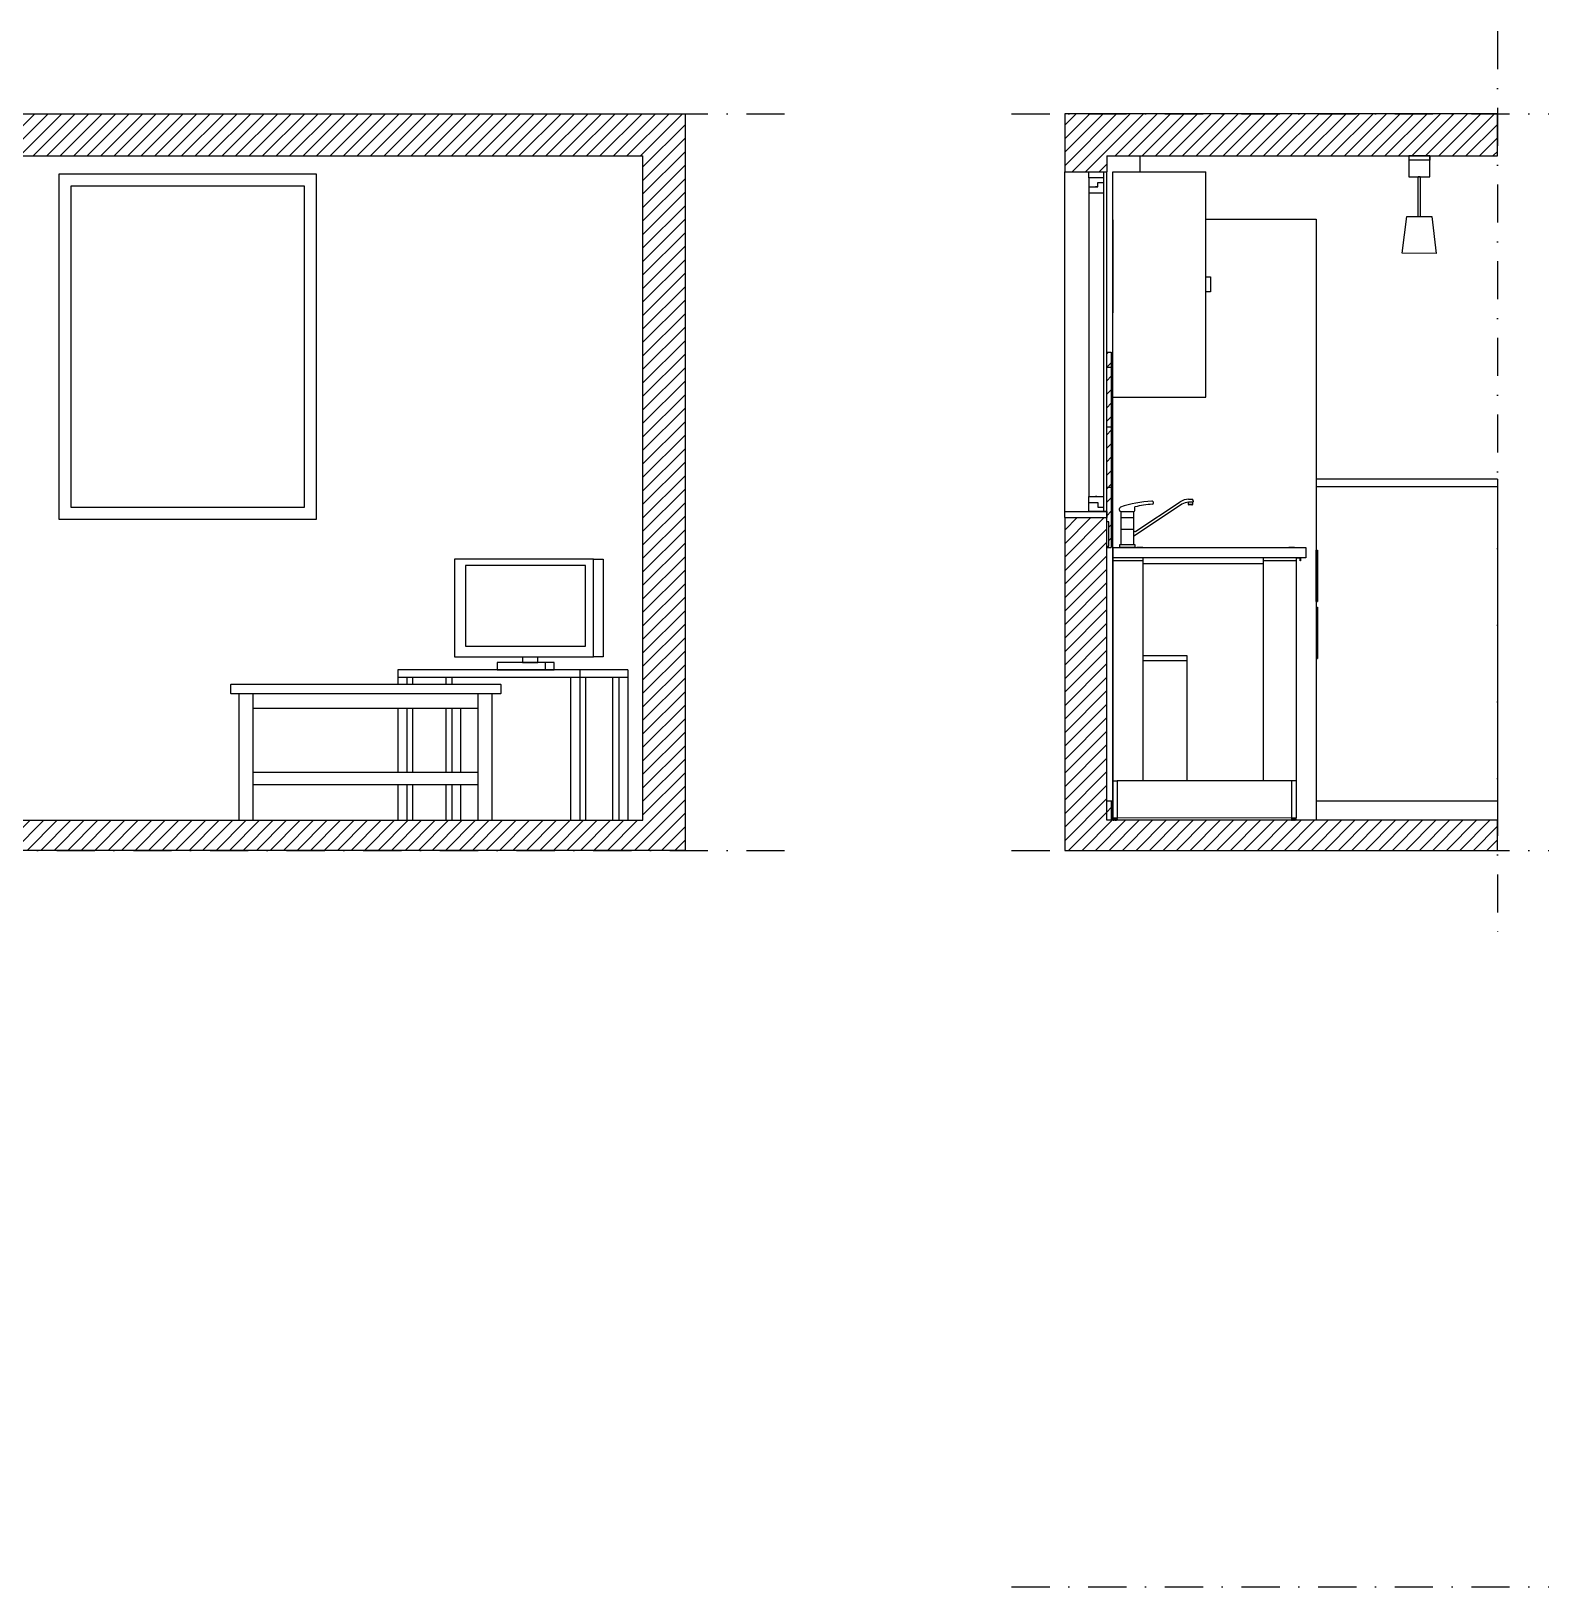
# Model space of a CAD drawing. Header units: millimetres. Extents: x 15064 to 17168, y 16262 to 17454.
# Drawn here: x 16663 to 17168, y 16936 to 17454 of the extents above; entities that cross this region are included whole.
import ezdxf

# ---------------------------------------------------------------- set-up
doc = ezdxf.new("R2010")
doc.units = ezdxf.units.MM
doc.linetypes.add('TRATTOPUNTO', pattern=[25.4, 12.7, -6.35, 0, -6.35])
for name, color, linetype in [('ACCESSORI - furniture', 81, 'Continuous'), ('finestre', 14, 'Continuous'), ('muri', 30, 'Continuous'), ('muri non sezionati', 31, 'Continuous'), ('piastrelle', 11, 'Continuous'), ('Prese', 4, 'Continuous'), ('sezioni', 235, 'Continuous')]:
    doc.layers.add(name, color=color, linetype=linetype)
pattern_1 = [(45, (1071.875, 719.804), (-2.24506403, 2.24506403), [])]

msp = doc.modelspace()

# ---------------------------------------------------------------- hatches: boundary and pattern name
at = {"layer": 'muri'}
h = msp.add_hatch(dxfattribs=at)
h.set_pattern_fill('ANSI31', color=256)
h.set_pattern_definition([(45, (0, 533.2703), (-2.24506403, 2.24506403), [])])
h.paths.add_polyline_path([(16880.36, 17426.26), (16596.12, 17426.26), (16596.12, 17412.26), (16866.36, 17412.26), (16866.36, 17191.26), (16596.12, 17191.26), (16596.12, 17181.26), (16880.36, 17181.26)])
h = msp.add_hatch(dxfattribs=at)
h.set_pattern_fill('ANSI31', color=256)
h.set_pattern_definition(pattern_1)
h.paths.add_polyline_path([(17150.69, 17412.26), (17150.69, 17426.26), (17006.69, 17426.26), (17006.69, 17406.92), (17020.69, 17406.92), (17020.69, 17412.26)])
h.paths.add_polyline_path([(17150.69, 17181.26), (17150.69, 17191.26), (17020.69, 17191.26), (17020.69, 17291.92), (17006.69, 17291.92), (17006.69, 17181.26)])
at = {"layer": 'piastrelle'}
h = msp.add_hatch(dxfattribs=at)
h.set_pattern_fill('ANSI31', color=256)
h.set_pattern_definition([(45, (271.456, 1e-11), (-2.24506403, 2.24506403), [])])
h.paths.add_polyline_path([(17022.19, 17347.02), (17020.69, 17347.02), (17020.69, 17342.02), (17022.19, 17342.02)])
h.paths.add_polyline_path([(17022.19, 17342.02), (17020.69, 17342.02), (17020.69, 17322.02), (17022.19, 17322.02)])
h.paths.add_polyline_path([(17022.19, 17322.02), (17020.69, 17322.02), (17020.69, 17302.02), (17022.19, 17302.02)])
h.paths.add_polyline_path([(17022.19, 17302.02), (17020.69, 17302.02), (17020.69, 17293.92), (17020.69, 17291.92), (17020.69, 17290.49), (17021.43, 17290.49), (17021.39, 17282.49), (17020.69, 17282.49), (17020.69, 17282.02), (17022.19, 17282.02)])
h = msp.add_hatch(dxfattribs=at)
h.set_pattern_fill('ANSI31', color=256)
h.set_pattern_definition(pattern_1)
h.paths.add_polyline_path([(17022.19, 17197.76), (17020.69, 17197.76), (17020.69, 17191.26), (17022.19, 17191.26)])

# ---------------------------------------------------------------- linework, layer by layer
for p, q in [((17022.69, 17406.99), (17053.69, 17406.99)), ((17022.69, 17191.26), (17022.69, 17406.99)), ((17053.69, 17331.99), (17053.69, 17406.99)), ((17022.69, 17391.02), (17022.69, 17360.02)), ((17053.69, 17391.26), (17090.39, 17391.26)), ((17090.39, 17391.26), (17090.39, 17191.26)), ((17053.69, 17371.99), (17055.19, 17371.99)), ((17055.19, 17371.99), (17055.19, 17366.99)), ((17055.19, 17366.99), (17053.69, 17366.99)), ((17022.69, 17347.02), (17022.69, 17360.02)), ((17022.69, 17331.99), (17053.69, 17331.99)), ((17150.69, 17304.76), (17090.39, 17304.76)), ((17150.69, 17304.76), (17150.69, 17302.26)), ((17024.94, 17294.43), (17024.94, 17294.96)), ((17045.71, 17296.36), (17029.59, 17285.68)), ((17030.07, 17294.33), (17030.07, 17295.53)), ((17030.4, 17287.42), (17045.16, 17297.19)), ((17035.89, 17296.37), (17035.89, 17296.37)), ((17036.24, 17296.9), (17036.24, 17296.8)), ((17047.84, 17296.33), (17047.84, 17297.02)), ((17047.84, 17296.39), (17049.25, 17296.39)), ((17047.92, 17298.02), (17048.95, 17298.02)), ((17049.25, 17297.02), (17047.92, 17297.02)), ((17049.05, 17296.13), (17048.04, 17296.13)), ((17049.25, 17297.02), (17049.25, 17296.33)), ((17049.45, 17297.52), (17049.45, 17297.22)), ((17025.44, 17293.93), (17029.59, 17293.93)), ((17025.44, 17293.93), (17025.51, 17293.93)), ((17025.51, 17283.01), (17025.51, 17293.93)), ((17025.51, 17291.93), (17029.59, 17291.93)), ((17029.59, 17293.93), (17029.59, 17283.01)), ((17029.59, 17293.93), (17029.67, 17293.93)), ((17025.51, 17288.12), (17029.59, 17288.12)), ((17029.59, 17287.83), (17029.59, 17287.83)), ((17030.09, 17287.33), (17030.11, 17287.33)), ((17022.69, 17282.02), (17086.99, 17282.02)), ((17022.69, 17282.02), (17022.69, 17191.92)), ((17022.69, 17282.02), (17030.69, 17282.02)), ((17025.07, 17282.02), (17025.07, 17283.01)), ((17025.07, 17283.01), (17030.07, 17283.01)), ((17030.07, 17282.02), (17025.07, 17282.02)), ((17030.07, 17282.02), (17025.07, 17282.02)), ((17030.07, 17283.01), (17030.07, 17282.02)), ((17032.68, 17282.02), (17030.69, 17282.02)), ((17083.22, 17282.02), (17081.23, 17282.02)), ((17086.99, 17282.02), (17086.99, 17278.52)), ((17090.39, 17264.07), (17090.39, 17281.15)), ((17090.39, 17281.15), (17090.78, 17281.15)), ((17090.78, 17281.15), (17090.78, 17264.07)), ((16807.33, 17276.01), (16807.33, 17249.17)), ((16847.24, 17276.01), (16807.33, 17276.01)), ((16847.24, 17249.17), (16847.24, 17276.01)), ((16849.89, 17278.09), (16853.09, 17278.09)), ((16853.09, 17278.09), (16853.09, 17245.61)), ((17086.99, 17278.52), (17022.69, 17278.52)), ((17083.69, 17278.52), (17022.69, 17278.52)), ((17032.69, 17277.52), (17022.69, 17277.52)), ((17032.69, 17278.52), (17032.69, 17204.42)), ((17072.69, 17276.52), (17032.69, 17276.52)), ((17072.69, 17278.52), (17072.69, 17204.42)), ((17083.69, 17277.52), (17072.69, 17277.52)), ((17083.69, 17278.52), (17083.69, 17204.42)), ((17083.69, 17278.52), (17085.19, 17278.52)), ((17085.09, 17278.42), (17083.69, 17278.42)), ((17085.09, 17277.52), (17085.09, 17278.42)), ((17085.19, 17277.52), (17085.09, 17277.52)), ((17085.19, 17278.52), (17085.19, 17277.52)), ((17083.69, 17264.08), (17083.69, 17262.01)), ((17090.39, 17264.07), (17090.78, 17264.07)), ((17083.69, 17261.92), (17083.69, 17261.82)), ((17090.39, 17262.18), (17090.78, 17262.18)), ((17090.78, 17262.18), (17090.78, 17245.09)), ((16807.33, 17249.17), (16847.24, 17249.17)), ((16826.3, 17245.61), (16826.3, 17243.79)), ((16826.3, 17243.79), (16831.39, 17243.79)), ((16831.39, 17243.79), (16831.39, 17245.61)), ((16833.82, 17243.79), (16833.82, 17241.32)), ((16853.09, 17245.61), (16849.89, 17245.61)), ((17090.39, 17245.09), (17090.78, 17245.09)), ((16861.35, 17241.32), (16784.75, 17241.32)), ((16784.75, 17241.32), (16784.75, 17238.82)), ((16784.75, 17238.82), (16861.36, 17238.82)), ((16784.75, 17238.82), (16784.75, 17236.39)), ((16787.75, 17238.82), (16787.75, 17236.39)), ((16789.76, 17236.39), (16789.76, 17238.82)), ((16800.75, 17238.82), (16800.75, 17236.39)), ((16800.75, 17238.82), (16803.25, 17238.82)), ((16802.76, 17238.82), (16802.76, 17236.39)), ((16842.36, 17191.32), (16842.36, 17238.82)), ((16845.35, 17241.32), (16845.35, 17238.82)), ((16845.35, 17238.82), (16845.36, 17191.32)), ((16847.36, 17191.32), (16847.36, 17238.82)), ((16856.36, 17191.32), (16856.36, 17238.82)), ((16858.36, 17238.82), (16858.37, 17191.32)), ((16861.35, 17241.32), (16861.35, 17238.82)), ((16861.35, 17238.82), (16861.36, 17191.32)), ((16729.21, 17236.39), (16729.13, 17236.29)), ((16729.13, 17236.29), (16729.13, 17233.49)), ((16729.13, 17233.49), (16729.21, 17233.39)), ((16729.23, 17236.39), (16729.21, 17236.39)), ((16729.21, 17233.39), (16819.06, 17233.39)), ((16819.06, 17236.39), (16729.23, 17236.39)), ((16732.03, 17191.29), (16732.03, 17233.39)), ((16736.53, 17233.39), (16736.53, 17191.29)), ((16811.53, 17191.29), (16811.53, 17233.39)), ((16816.03, 17233.39), (16816.03, 17191.29)), ((16819.13, 17236.29), (16819.06, 17236.39)), ((16819.06, 17233.39), (16819.13, 17233.49)), ((16819.13, 17233.49), (16819.13, 17236.29)), ((16811.53, 17228.39), (16736.53, 17228.39)), ((16784.75, 17228.39), (16784.76, 17207.1)), ((16787.75, 17228.39), (16787.75, 17207.1)), ((16789.76, 17207.1), (16789.76, 17228.39)), ((16800.75, 17228.39), (16800.76, 17207.1)), ((16802.76, 17228.39), (16802.76, 17207.1)), ((16805.76, 17207.1), (16805.76, 17228.39)), ((16811.53, 17207.1), (16736.53, 17207.1)), ((16736.53, 17203.15), (16811.53, 17203.15)), ((16784.76, 17203.15), (16784.76, 17191.3)), ((16787.75, 17203.15), (16787.75, 17191.3)), ((16789.76, 17191.3), (16789.76, 17203.15)), ((16800.76, 17203.15), (16800.76, 17191.31)), ((16802.76, 17203.15), (16802.76, 17191.31)), ((16805.76, 17191.31), (16805.76, 17203.15)), ((17022.69, 17204.42), (17024.19, 17204.42)), ((17022.69, 17191.92), (17022.69, 17204.42)), ((17024.19, 17204.42), (17024.19, 17191.92)), ((17082.19, 17204.42), (17024.19, 17204.42)), ((17083.69, 17204.42), (17082.19, 17204.42)), ((17082.19, 17204.42), (17082.19, 17191.92)), ((17083.69, 17204.42), (17083.69, 17191.92)), ((17024.19, 17191.92), (17022.69, 17191.92)), ((17024.13, 17191.92), (17022.75, 17191.92)), ((17082.19, 17191.96), (17024.19, 17192.02)), ((17083.69, 17191.92), (17082.19, 17191.92)), ((17083.63, 17191.92), (17082.25, 17191.92)), ((17090.39, 17191.26), (17022.69, 17191.26))]:
    msp.add_line(p, q)
for points in [[(16803.69, 17278.09), (16803.69, 17245.61), (16849.89, 17245.61), (16849.89, 17278.09), (16803.69, 17278.09)], [(16817.86, 17243.79), (16817.86, 17241.32), (16836.82, 17241.32), (16836.82, 17243.79), (16817.86, 17243.79)]]:
    msp.add_lwpolyline(points)
at = {"lineweight": 25}
for points in [[(17022.71, 17191.78), (17022.71, 17191.29), (17022.71, 17191.29), (17022.72, 17191.29)], [(17022.71, 17191.78), (17022.71, 17191.78), (17022.72, 17191.78)], [(17022.72, 17191.78), (17022.72, 17191.29), (17022.73, 17191.29), (17022.73, 17191.29), (17022.74, 17191.29)], [(17022.72, 17191.78), (17022.73, 17191.78), (17022.73, 17191.78), (17022.74, 17191.78)], [(17022.73, 17191.28), (17022.73, 17191.28), (17022.73, 17191.29), (17022.73, 17191.29), (17022.73, 17191.29), (17022.73, 17191.78)], [(17022.76, 17191.78), (17022.75, 17191.78), (17022.75, 17191.78), (17022.74, 17191.78), (17022.74, 17191.78), (17022.73, 17191.78)], [(17022.74, 17191.78), (17022.74, 17191.29), (17022.75, 17191.29), (17022.75, 17191.29), (17022.76, 17191.29)], [(17022.75, 17191.78), (17022.75, 17191.92)], [(17022.75, 17191.28), (17022.76, 17191.28), (17022.76, 17191.29), (17022.76, 17191.29), (17022.76, 17191.29), (17022.76, 17191.78)], [(17022.8, 17191.78), (17022.78, 17191.78), (17022.78, 17191.78), (17022.78, 17191.78), (17022.77, 17191.78), (17022.76, 17191.78)], [(17022.78, 17191.28), (17022.79, 17191.28), (17022.79, 17191.28), (17022.79, 17191.28), (17022.8, 17191.29), (17022.8, 17191.29), (17022.8, 17191.78)], [(17022.78, 17191.78), (17022.78, 17191.29), (17022.78, 17191.29), (17022.78, 17191.29), (17022.8, 17191.29)], [(17022.84, 17191.78), (17022.83, 17191.78), (17022.82, 17191.78), (17022.82, 17191.78), (17022.81, 17191.78), (17022.8, 17191.78)], [(17022.82, 17191.78), (17022.82, 17191.29), (17022.82, 17191.29), (17022.83, 17191.29), (17022.84, 17191.29)], [(17022.83, 17191.28), (17022.83, 17191.28), (17022.83, 17191.28), (17022.84, 17191.28), (17022.84, 17191.28), (17022.84, 17191.29), (17022.84, 17191.29), (17022.84, 17191.78)], [(17022.9, 17191.78), (17022.89, 17191.78), (17022.88, 17191.78), (17022.87, 17191.78), (17022.87, 17191.78), (17022.86, 17191.78), (17022.84, 17191.78)], [(17022.87, 17191.78), (17022.87, 17191.29), (17022.87, 17191.29), (17022.88, 17191.29), (17022.89, 17191.29), (17022.9, 17191.29)], [(17022.88, 17191.28), (17022.88, 17191.28), (17022.89, 17191.28), (17022.89, 17191.28), (17022.89, 17191.28), (17022.9, 17191.29), (17022.9, 17191.29), (17022.9, 17191.78)], [(17022.97, 17191.78), (17022.96, 17191.78), (17022.94, 17191.78), (17022.94, 17191.78), (17022.94, 17191.78), (17022.92, 17191.78), (17022.9, 17191.78)], [(17022.94, 17191.78), (17022.94, 17191.29), (17022.94, 17191.29), (17022.94, 17191.29), (17022.96, 17191.29), (17022.97, 17191.29)], [(17022.94, 17191.29), (17022.94, 17191.28), (17022.95, 17191.28), (17022.95, 17191.28), (17022.96, 17191.28), (17022.96, 17191.29), (17022.97, 17191.29), (17022.97, 17191.78)], [(17023.04, 17191.78), (17023.03, 17191.78), (17023.02, 17191.78), (17023.01, 17191.78), (17023.01, 17191.78), (17022.99, 17191.78), (17022.97, 17191.78)], [(17023.01, 17191.78), (17023.01, 17191.29), (17023.01, 17191.29), (17023.02, 17191.28), (17023.02, 17191.28), (17023.03, 17191.28), (17023.04, 17191.29), (17023.04, 17191.29), (17023.04, 17191.29), (17023.04, 17191.78)], [(17023.12, 17191.78), (17023.11, 17191.78), (17023.1, 17191.78), (17023.09, 17191.78), (17023.09, 17191.78), (17023.06, 17191.78), (17023.04, 17191.78)], [(17023.09, 17191.78), (17023.09, 17191.29), (17023.09, 17191.29), (17023.1, 17191.28), (17023.1, 17191.28), (17023.11, 17191.28), (17023.12, 17191.29), (17023.12, 17191.29), (17023.12, 17191.29), (17023.12, 17191.78)], [(17023.2, 17191.78), (17023.19, 17191.78), (17023.18, 17191.78), (17023.17, 17191.78), (17023.17, 17191.78), (17023.15, 17191.78), (17023.12, 17191.78)], [(17023.17, 17191.78), (17023.17, 17191.29), (17023.17, 17191.29), (17023.18, 17191.28), (17023.19, 17191.28), (17023.2, 17191.28), (17023.2, 17191.29), (17023.21, 17191.29), (17023.21, 17191.29), (17023.21, 17191.78)], [(17023.2, 17191.78), (17023.21, 17191.78), (17023.21, 17191.78)], [(17023.3, 17191.78), (17023.29, 17191.78), (17023.28, 17191.78), (17023.27, 17191.78), (17023.26, 17191.78), (17023.23, 17191.78), (17023.21, 17191.78)], [(17023.26, 17191.78), (17023.26, 17191.29), (17023.26, 17191.29), (17023.27, 17191.28), (17023.28, 17191.28), (17023.28, 17191.28), (17023.29, 17191.29), (17023.3, 17191.29), (17023.3, 17191.29), (17023.3, 17191.78)], [(17023.39, 17191.78), (17023.38, 17191.78), (17023.37, 17191.78), (17023.36, 17191.78), (17023.35, 17191.78), (17023.33, 17191.78), (17023.3, 17191.78)], [(17023.35, 17191.78), (17023.35, 17191.29), (17023.35, 17191.29), (17023.36, 17191.28), (17023.37, 17191.28), (17023.38, 17191.28), (17023.39, 17191.29), (17023.39, 17191.29), (17023.39, 17191.29), (17023.39, 17191.78)], [(17023.49, 17191.78), (17023.48, 17191.78), (17023.47, 17191.78), (17023.45, 17191.78), (17023.45, 17191.78), (17023.42, 17191.78), (17023.39, 17191.78)], [(17023.45, 17191.78), (17023.45, 17191.29), (17023.45, 17191.29), (17023.45, 17191.29), (17023.46, 17191.28), (17023.47, 17191.28), (17023.47, 17191.28), (17023.48, 17191.29), (17023.49, 17191.29), (17023.49, 17191.78)], [(17023.58, 17191.78), (17023.57, 17191.78), (17023.56, 17191.78), (17023.55, 17191.78), (17023.54, 17191.78), (17023.51, 17191.78), (17023.48, 17191.78)], [(17023.54, 17191.78), (17023.54, 17191.29), (17023.54, 17191.29), (17023.54, 17191.29), (17023.55, 17191.28), (17023.56, 17191.28), (17023.56, 17191.28), (17023.57, 17191.29), (17023.58, 17191.29), (17023.58, 17191.78)], [(17023.67, 17191.78), (17023.66, 17191.78), (17023.65, 17191.78), (17023.64, 17191.78), (17023.63, 17191.78), (17023.61, 17191.78), (17023.58, 17191.78)], [(17023.63, 17191.78), (17023.63, 17191.29), (17023.63, 17191.29), (17023.64, 17191.29), (17023.65, 17191.28), (17023.65, 17191.28), (17023.66, 17191.28), (17023.66, 17191.29), (17023.67, 17191.29), (17023.67, 17191.78)], [(17023.76, 17191.78), (17023.75, 17191.78), (17023.74, 17191.78), (17023.73, 17191.78), (17023.72, 17191.78), (17023.69, 17191.78), (17023.67, 17191.78)], [(17023.72, 17191.78), (17023.72, 17191.29), (17023.72, 17191.29), (17023.73, 17191.29), (17023.73, 17191.28), (17023.74, 17191.28), (17023.75, 17191.28), (17023.75, 17191.29), (17023.76, 17191.29), (17023.76, 17191.78)], [(17023.84, 17191.78), (17023.83, 17191.78), (17023.83, 17191.78), (17023.81, 17191.78), (17023.8, 17191.78), (17023.78, 17191.78), (17023.76, 17191.78)], [(17023.8, 17191.78), (17023.8, 17191.29), (17023.81, 17191.29), (17023.81, 17191.29), (17023.81, 17191.28), (17023.82, 17191.28), (17023.83, 17191.28), (17023.83, 17191.29), (17023.84, 17191.29), (17023.84, 17191.78)], [(17023.91, 17191.78), (17023.91, 17191.78), (17023.9, 17191.78), (17023.89, 17191.78), (17023.88, 17191.78), (17023.86, 17191.78), (17023.84, 17191.78)], [(17023.91, 17191.29), (17023.91, 17191.28), (17023.9, 17191.28), (17023.9, 17191.28), (17023.89, 17191.28), (17023.88, 17191.29), (17023.88, 17191.29), (17023.88, 17191.78)], [(17023.91, 17191.29), (17023.91, 17191.29), (17023.91, 17191.29), (17023.91, 17191.29), (17023.91, 17191.78)], [(17023.98, 17191.78), (17023.98, 17191.78), (17023.97, 17191.78), (17023.96, 17191.78), (17023.95, 17191.78), (17023.93, 17191.78), (17023.91, 17191.78)], [(17023.97, 17191.28), (17023.97, 17191.28), (17023.96, 17191.28), (17023.96, 17191.28), (17023.96, 17191.28), (17023.95, 17191.29), (17023.95, 17191.29), (17023.95, 17191.78)], [(17023.97, 17191.28), (17023.97, 17191.29), (17023.98, 17191.29), (17023.98, 17191.29), (17023.98, 17191.29), (17023.98, 17191.29), (17023.98, 17191.29), (17023.98, 17191.78)], [(17024.03, 17191.78), (17024.03, 17191.78), (17024.02, 17191.78), (17024.01, 17191.78), (17023.99, 17191.78), (17023.98, 17191.78)], [(17024.03, 17191.28), (17024.03, 17191.28), (17024.02, 17191.28), (17024.02, 17191.28), (17024.02, 17191.28), (17024.01, 17191.29), (17024.01, 17191.29), (17024.01, 17191.78)], [(17024.03, 17191.28), (17024.03, 17191.28), (17024.03, 17191.29), (17024.04, 17191.29), (17024.04, 17191.29), (17024.04, 17191.29), (17024.04, 17191.29), (17024.04, 17191.78)], [(17024.08, 17191.78), (17024.08, 17191.78), (17024.07, 17191.78), (17024.06, 17191.78), (17024.05, 17191.78), (17024.04, 17191.78)], [(17024.08, 17191.28), (17024.07, 17191.28), (17024.07, 17191.28), (17024.07, 17191.28), (17024.07, 17191.28), (17024.06, 17191.29), (17024.06, 17191.29), (17024.06, 17191.78)], [(17024.08, 17191.28), (17024.08, 17191.28), (17024.08, 17191.29), (17024.08, 17191.29), (17024.08, 17191.29), (17024.08, 17191.29), (17024.08, 17191.29), (17024.08, 17191.78)], [(17024.13, 17191.78), (17024.12, 17191.78), (17024.11, 17191.78), (17024.11, 17191.78), (17024.09, 17191.78), (17024.09, 17191.78)], [(17024.11, 17191.28), (17024.11, 17191.28), (17024.11, 17191.28), (17024.11, 17191.28), (17024.11, 17191.29), (17024.11, 17191.29), (17024.11, 17191.78)], [(17024.11, 17191.28), (17024.12, 17191.28), (17024.12, 17191.28), (17024.12, 17191.29), (17024.12, 17191.29), (17024.12, 17191.29), (17024.12, 17191.29), (17024.12, 17191.29), (17024.12, 17191.29), (17024.12, 17191.78)], [(17024.15, 17191.78), (17024.15, 17191.78), (17024.14, 17191.78), (17024.13, 17191.78), (17024.13, 17191.78), (17024.12, 17191.78)], [(17024.13, 17191.78), (17024.13, 17191.92)], [(17024.14, 17191.28), (17024.14, 17191.28), (17024.13, 17191.29), (17024.13, 17191.29), (17024.13, 17191.29), (17024.13, 17191.78)], [(17024.14, 17191.28), (17024.14, 17191.28), (17024.14, 17191.28), (17024.14, 17191.29), (17024.15, 17191.29), (17024.15, 17191.29), (17024.15, 17191.29), (17024.15, 17191.29), (17024.15, 17191.29), (17024.15, 17191.78)], [(17024.16, 17191.28), (17024.15, 17191.28), (17024.15, 17191.29), (17024.15, 17191.29), (17024.15, 17191.29), (17024.15, 17191.78)], [(17024.16, 17191.78), (17024.16, 17191.78), (17024.15, 17191.78), (17024.15, 17191.78)], [(17024.16, 17191.78), (17024.16, 17191.29), (17024.16, 17191.29)], [(17024.16, 17191.78), (17024.16, 17191.78)], [(17024.16, 17191.28), (17024.16, 17191.28), (17024.16, 17191.28), (17024.16, 17191.29), (17024.16, 17191.29), (17024.16, 17191.29), (17024.16, 17191.29), (17024.16, 17191.29), (17024.16, 17191.78)], [(17082.21, 17191.78), (17082.21, 17191.29), (17082.21, 17191.29), (17082.22, 17191.29)], [(17082.21, 17191.78), (17082.21, 17191.78), (17082.22, 17191.78)], [(17082.22, 17191.78), (17082.22, 17191.29), (17082.23, 17191.29), (17082.23, 17191.29), (17082.24, 17191.29)], [(17082.22, 17191.78), (17082.23, 17191.78), (17082.23, 17191.78), (17082.24, 17191.78)], [(17082.23, 17191.28), (17082.23, 17191.28), (17082.23, 17191.29), (17082.23, 17191.29), (17082.23, 17191.29), (17082.23, 17191.78)], [(17082.26, 17191.78), (17082.25, 17191.78), (17082.25, 17191.78), (17082.24, 17191.78), (17082.24, 17191.78), (17082.23, 17191.78)], [(17082.24, 17191.78), (17082.24, 17191.29), (17082.25, 17191.29), (17082.25, 17191.29), (17082.26, 17191.29)], [(17082.25, 17191.78), (17082.25, 17191.92)], [(17082.25, 17191.28), (17082.26, 17191.28), (17082.26, 17191.29), (17082.26, 17191.29), (17082.26, 17191.29), (17082.26, 17191.78)], [(17082.3, 17191.78), (17082.28, 17191.78), (17082.28, 17191.78), (17082.28, 17191.78), (17082.27, 17191.78), (17082.26, 17191.78)], [(17082.28, 17191.28), (17082.29, 17191.28), (17082.29, 17191.28), (17082.29, 17191.28), (17082.3, 17191.29), (17082.3, 17191.29), (17082.3, 17191.78)], [(17082.28, 17191.78), (17082.28, 17191.29), (17082.28, 17191.29), (17082.28, 17191.29), (17082.3, 17191.29)], [(17082.34, 17191.78), (17082.33, 17191.78), (17082.32, 17191.78), (17082.32, 17191.78), (17082.31, 17191.78), (17082.3, 17191.78)], [(17082.32, 17191.78), (17082.32, 17191.29), (17082.32, 17191.29), (17082.33, 17191.29), (17082.34, 17191.29)], [(17082.33, 17191.28), (17082.33, 17191.28), (17082.33, 17191.28), (17082.34, 17191.28), (17082.34, 17191.28), (17082.34, 17191.29), (17082.34, 17191.29), (17082.34, 17191.78)], [(17082.4, 17191.78), (17082.39, 17191.78), (17082.38, 17191.78), (17082.37, 17191.78), (17082.37, 17191.78), (17082.36, 17191.78), (17082.34, 17191.78)], [(17082.37, 17191.78), (17082.37, 17191.29), (17082.37, 17191.29), (17082.38, 17191.29), (17082.39, 17191.29), (17082.4, 17191.29)], [(17082.38, 17191.28), (17082.38, 17191.28), (17082.39, 17191.28), (17082.39, 17191.28), (17082.39, 17191.28), (17082.4, 17191.29), (17082.4, 17191.29), (17082.4, 17191.78)], [(17082.47, 17191.78), (17082.46, 17191.78), (17082.44, 17191.78), (17082.44, 17191.78), (17082.44, 17191.78), (17082.42, 17191.78), (17082.4, 17191.78)], [(17082.44, 17191.29), (17082.44, 17191.28), (17082.45, 17191.28), (17082.45, 17191.28), (17082.46, 17191.28), (17082.46, 17191.29), (17082.47, 17191.29), (17082.47, 17191.78)], [(17082.44, 17191.78), (17082.44, 17191.29), (17082.44, 17191.29), (17082.44, 17191.29), (17082.46, 17191.29), (17082.47, 17191.29)], [(17082.54, 17191.78), (17082.53, 17191.78), (17082.52, 17191.78), (17082.51, 17191.78), (17082.51, 17191.78), (17082.49, 17191.78), (17082.47, 17191.78)], [(17082.51, 17191.78), (17082.51, 17191.29), (17082.51, 17191.29), (17082.52, 17191.28), (17082.52, 17191.28), (17082.53, 17191.28), (17082.54, 17191.29), (17082.54, 17191.29), (17082.54, 17191.29), (17082.54, 17191.78)], [(17082.62, 17191.78), (17082.61, 17191.78), (17082.6, 17191.78), (17082.59, 17191.78), (17082.59, 17191.78), (17082.56, 17191.78), (17082.54, 17191.78)], [(17082.59, 17191.78), (17082.59, 17191.29), (17082.59, 17191.29), (17082.6, 17191.28), (17082.6, 17191.28), (17082.61, 17191.28), (17082.62, 17191.29), (17082.62, 17191.29), (17082.62, 17191.29), (17082.62, 17191.78)], [(17082.7, 17191.78), (17082.69, 17191.78), (17082.68, 17191.78), (17082.67, 17191.78), (17082.67, 17191.78), (17082.65, 17191.78), (17082.62, 17191.78)], [(17082.67, 17191.78), (17082.67, 17191.29), (17082.67, 17191.29), (17082.68, 17191.28), (17082.69, 17191.28), (17082.7, 17191.28), (17082.7, 17191.29), (17082.71, 17191.29), (17082.71, 17191.29), (17082.71, 17191.78)], [(17082.7, 17191.78), (17082.71, 17191.78), (17082.71, 17191.78)], [(17082.8, 17191.78), (17082.79, 17191.78), (17082.78, 17191.78), (17082.77, 17191.78), (17082.76, 17191.78), (17082.73, 17191.78), (17082.71, 17191.78)], [(17082.76, 17191.78), (17082.76, 17191.29), (17082.76, 17191.29), (17082.77, 17191.28), (17082.78, 17191.28), (17082.78, 17191.28), (17082.79, 17191.29), (17082.8, 17191.29), (17082.8, 17191.29), (17082.8, 17191.78)], [(17082.89, 17191.78), (17082.88, 17191.78), (17082.87, 17191.78), (17082.86, 17191.78), (17082.85, 17191.78), (17082.83, 17191.78), (17082.8, 17191.78)], [(17082.85, 17191.78), (17082.85, 17191.29), (17082.85, 17191.29), (17082.86, 17191.28), (17082.87, 17191.28), (17082.88, 17191.28), (17082.89, 17191.29), (17082.89, 17191.29), (17082.89, 17191.29), (17082.89, 17191.78)], [(17082.99, 17191.78), (17082.98, 17191.78), (17082.97, 17191.78), (17082.95, 17191.78), (17082.95, 17191.78), (17082.92, 17191.78), (17082.89, 17191.78)], [(17082.95, 17191.78), (17082.95, 17191.29), (17082.95, 17191.29), (17082.95, 17191.29), (17082.96, 17191.28), (17082.97, 17191.28), (17082.97, 17191.28), (17082.98, 17191.29), (17082.99, 17191.29), (17082.99, 17191.78)], [(17083.08, 17191.78), (17083.07, 17191.78), (17083.06, 17191.78), (17083.05, 17191.78), (17083.04, 17191.78), (17083.01, 17191.78), (17082.98, 17191.78)], [(17083.04, 17191.78), (17083.04, 17191.29), (17083.04, 17191.29), (17083.04, 17191.29), (17083.05, 17191.28), (17083.06, 17191.28), (17083.06, 17191.28), (17083.07, 17191.29), (17083.08, 17191.29), (17083.08, 17191.78)], [(17083.17, 17191.78), (17083.16, 17191.78), (17083.15, 17191.78), (17083.14, 17191.78), (17083.13, 17191.78), (17083.11, 17191.78), (17083.08, 17191.78)], [(17083.13, 17191.78), (17083.13, 17191.29), (17083.13, 17191.29), (17083.14, 17191.29), (17083.15, 17191.28), (17083.15, 17191.28), (17083.16, 17191.28), (17083.16, 17191.29), (17083.17, 17191.29), (17083.17, 17191.78)], [(17083.26, 17191.78), (17083.25, 17191.78), (17083.24, 17191.78), (17083.23, 17191.78), (17083.22, 17191.78), (17083.19, 17191.78), (17083.17, 17191.78)], [(17083.22, 17191.78), (17083.22, 17191.29), (17083.22, 17191.29), (17083.23, 17191.29), (17083.23, 17191.28), (17083.24, 17191.28), (17083.25, 17191.28), (17083.25, 17191.29), (17083.26, 17191.29), (17083.26, 17191.78)], [(17083.34, 17191.78), (17083.33, 17191.78), (17083.33, 17191.78), (17083.31, 17191.78), (17083.3, 17191.78), (17083.28, 17191.78), (17083.26, 17191.78)], [(17083.3, 17191.78), (17083.3, 17191.29), (17083.31, 17191.29), (17083.31, 17191.29), (17083.31, 17191.28), (17083.32, 17191.28), (17083.33, 17191.28), (17083.33, 17191.29), (17083.34, 17191.29), (17083.34, 17191.78)], [(17083.41, 17191.78), (17083.41, 17191.78), (17083.4, 17191.78), (17083.39, 17191.78), (17083.38, 17191.78), (17083.36, 17191.78), (17083.34, 17191.78)], [(17083.41, 17191.29), (17083.41, 17191.28), (17083.4, 17191.28), (17083.4, 17191.28), (17083.39, 17191.28), (17083.38, 17191.29), (17083.38, 17191.29), (17083.38, 17191.78)], [(17083.41, 17191.29), (17083.41, 17191.29), (17083.41, 17191.29), (17083.41, 17191.29), (17083.41, 17191.78)], [(17083.48, 17191.78), (17083.48, 17191.78), (17083.47, 17191.78), (17083.46, 17191.78), (17083.45, 17191.78), (17083.43, 17191.78), (17083.41, 17191.78)], [(17083.47, 17191.28), (17083.47, 17191.28), (17083.46, 17191.28), (17083.46, 17191.28), (17083.46, 17191.28), (17083.45, 17191.29), (17083.45, 17191.29), (17083.45, 17191.78)], [(17083.47, 17191.28), (17083.47, 17191.29), (17083.48, 17191.29), (17083.48, 17191.29), (17083.48, 17191.29), (17083.48, 17191.29), (17083.48, 17191.29), (17083.48, 17191.78)], [(17083.53, 17191.78), (17083.53, 17191.78), (17083.52, 17191.78), (17083.51, 17191.78), (17083.49, 17191.78), (17083.48, 17191.78)], [(17083.53, 17191.28), (17083.53, 17191.28), (17083.52, 17191.28), (17083.52, 17191.28), (17083.52, 17191.28), (17083.51, 17191.29), (17083.51, 17191.29), (17083.51, 17191.78)], [(17083.53, 17191.28), (17083.53, 17191.28), (17083.53, 17191.29), (17083.54, 17191.29), (17083.54, 17191.29), (17083.54, 17191.29), (17083.54, 17191.29), (17083.54, 17191.78)], [(17083.58, 17191.78), (17083.58, 17191.78), (17083.57, 17191.78), (17083.56, 17191.78), (17083.55, 17191.78), (17083.54, 17191.78)], [(17083.58, 17191.28), (17083.57, 17191.28), (17083.57, 17191.28), (17083.57, 17191.28), (17083.57, 17191.28), (17083.56, 17191.29), (17083.56, 17191.29), (17083.56, 17191.78)], [(17083.58, 17191.28), (17083.58, 17191.28), (17083.58, 17191.29), (17083.58, 17191.29), (17083.58, 17191.29), (17083.58, 17191.29), (17083.58, 17191.29), (17083.58, 17191.78)], [(17083.63, 17191.78), (17083.62, 17191.78), (17083.61, 17191.78), (17083.61, 17191.78), (17083.59, 17191.78), (17083.59, 17191.78)], [(17083.61, 17191.28), (17083.61, 17191.28), (17083.61, 17191.28), (17083.61, 17191.28), (17083.61, 17191.29), (17083.61, 17191.29), (17083.61, 17191.78)], [(17083.61, 17191.28), (17083.62, 17191.28), (17083.62, 17191.28), (17083.62, 17191.29), (17083.62, 17191.29), (17083.62, 17191.29), (17083.62, 17191.29), (17083.62, 17191.29), (17083.62, 17191.29), (17083.62, 17191.78)], [(17083.65, 17191.78), (17083.65, 17191.78), (17083.64, 17191.78), (17083.63, 17191.78), (17083.63, 17191.78), (17083.62, 17191.78)], [(17083.63, 17191.78), (17083.63, 17191.92)], [(17083.64, 17191.28), (17083.64, 17191.28), (17083.63, 17191.29), (17083.63, 17191.29), (17083.63, 17191.29), (17083.63, 17191.78)], [(17083.64, 17191.28), (17083.64, 17191.28), (17083.64, 17191.28), (17083.64, 17191.29), (17083.65, 17191.29), (17083.65, 17191.29), (17083.65, 17191.29), (17083.65, 17191.29), (17083.65, 17191.29), (17083.65, 17191.78)], [(17083.66, 17191.28), (17083.65, 17191.28), (17083.65, 17191.29), (17083.65, 17191.29), (17083.65, 17191.29), (17083.65, 17191.78)], [(17083.66, 17191.78), (17083.66, 17191.78), (17083.65, 17191.78), (17083.65, 17191.78)], [(17083.66, 17191.78), (17083.66, 17191.29), (17083.66, 17191.29)], [(17083.66, 17191.78), (17083.66, 17191.78)], [(17083.66, 17191.28), (17083.66, 17191.28), (17083.66, 17191.28), (17083.66, 17191.29), (17083.66, 17191.29), (17083.66, 17191.29), (17083.66, 17191.29), (17083.66, 17191.29), (17083.66, 17191.78)], [(17022.72, 17191.28), (17022.72, 17191.28), (17022.72, 17191.28), (17022.72, 17191.29), (17022.71, 17191.29), (17022.71, 17191.29), (17022.71, 17191.29), (17022.71, 17191.29), (17022.71, 17191.29)], [(17022.72, 17191.29), (17022.72, 17191.29), (17022.72, 17191.28)], [(17022.73, 17191.28), (17022.73, 17191.28), (17022.73, 17191.28), (17022.73, 17191.28), (17022.73, 17191.29), (17022.73, 17191.29), (17022.72, 17191.29), (17022.72, 17191.29), (17022.72, 17191.29)], [(17024.02, 17191.27), (17023.98, 17191.27), (17023.93, 17191.27), (17023.87, 17191.27), (17023.81, 17191.27), (17023.75, 17191.27), (17023.68, 17191.27), (17023.61, 17191.27), (17023.54, 17191.27), (17023.47, 17191.27), (17023.4, 17191.27), (17023.32, 17191.27), (17023.25, 17191.27), (17023.19, 17191.27), (17023.12, 17191.27), (17023.06, 17191.27), (17023, 17191.27), (17022.94, 17191.27), (17022.89, 17191.27), (17022.85, 17191.27), (17022.81, 17191.27), (17022.78, 17191.27), (17022.76, 17191.27), (17022.74, 17191.27), (17022.73, 17191.27), (17022.72, 17191.27), (17022.72, 17191.28)], [(17022.72, 17191.28), (17022.72, 17191.28)], [(17022.73, 17191.26), (17022.73, 17191.26), (17022.73, 17191.26), (17022.73, 17191.26), (17022.73, 17191.26), (17022.73, 17191.27), (17022.72, 17191.27), (17022.72, 17191.27), (17022.72, 17191.27)], [(17024.01, 17191.26), (17023.97, 17191.26), (17023.92, 17191.26), (17023.86, 17191.26), (17023.8, 17191.26), (17023.73, 17191.26), (17023.66, 17191.26), (17023.59, 17191.26), (17023.52, 17191.26), (17023.45, 17191.26), (17023.37, 17191.26), (17023.3, 17191.26), (17023.22, 17191.26), (17023.15, 17191.26), (17023.09, 17191.26), (17023.03, 17191.26), (17022.97, 17191.26), (17022.91, 17191.26), (17022.87, 17191.26), (17022.83, 17191.26), (17022.8, 17191.26), (17022.77, 17191.26), (17022.75, 17191.26), (17022.74, 17191.26), (17022.73, 17191.26)], [(17022.75, 17191.28), (17022.75, 17191.28), (17022.75, 17191.28), (17022.75, 17191.29), (17022.75, 17191.29), (17022.75, 17191.29), (17022.74, 17191.29), (17022.74, 17191.29), (17022.74, 17191.29)], [(17022.78, 17191.28), (17022.78, 17191.28), (17022.78, 17191.28), (17022.78, 17191.29), (17022.78, 17191.29), (17022.78, 17191.29), (17022.78, 17191.29), (17022.78, 17191.29)], [(17022.83, 17191.28), (17022.82, 17191.28), (17022.82, 17191.29), (17022.82, 17191.29), (17022.82, 17191.29), (17022.82, 17191.29), (17022.82, 17191.29)], [(17022.88, 17191.28), (17022.88, 17191.29), (17022.87, 17191.29), (17022.87, 17191.29), (17022.87, 17191.29), (17022.87, 17191.29), (17022.87, 17191.29)], [(17022.94, 17191.29), (17022.94, 17191.29), (17022.94, 17191.29), (17022.94, 17191.29), (17022.94, 17191.29)], [(17023.01, 17191.29), (17023.01, 17191.29), (17023.02, 17191.29), (17023.03, 17191.29), (17023.04, 17191.29)], [(17023.09, 17191.29), (17023.09, 17191.29), (17023.1, 17191.29), (17023.11, 17191.29), (17023.12, 17191.29)], [(17023.17, 17191.29), (17023.17, 17191.29), (17023.19, 17191.29), (17023.2, 17191.29), (17023.21, 17191.29)], [(17023.26, 17191.29), (17023.27, 17191.29), (17023.28, 17191.29), (17023.29, 17191.29), (17023.3, 17191.29)], [(17023.35, 17191.29), (17023.36, 17191.29), (17023.37, 17191.29), (17023.38, 17191.29), (17023.39, 17191.29)], [(17023.45, 17191.29), (17023.45, 17191.29), (17023.47, 17191.29), (17023.48, 17191.29), (17023.49, 17191.29)], [(17023.54, 17191.29), (17023.55, 17191.29), (17023.56, 17191.29), (17023.57, 17191.29), (17023.58, 17191.29)], [(17023.63, 17191.29), (17023.64, 17191.29), (17023.65, 17191.29), (17023.66, 17191.29), (17023.67, 17191.29)], [(17023.72, 17191.29), (17023.73, 17191.29), (17023.74, 17191.29), (17023.75, 17191.29), (17023.76, 17191.29)], [(17023.8, 17191.29), (17023.81, 17191.29), (17023.83, 17191.29), (17023.83, 17191.29), (17023.84, 17191.29)], [(17023.88, 17191.29), (17023.89, 17191.29), (17023.9, 17191.29), (17023.91, 17191.29), (17023.91, 17191.29)], [(17023.95, 17191.29), (17023.96, 17191.29), (17023.97, 17191.29), (17023.98, 17191.29), (17023.98, 17191.29)], [(17024.01, 17191.29), (17024.02, 17191.29), (17024.03, 17191.29), (17024.03, 17191.29)], [(17024.15, 17191.26), (17024.14, 17191.26), (17024.13, 17191.26), (17024.11, 17191.26), (17024.09, 17191.26), (17024.06, 17191.26), (17024.01, 17191.26)], [(17024.16, 17191.28), (17024.16, 17191.27), (17024.15, 17191.27), (17024.14, 17191.27), (17024.12, 17191.27), (17024.1, 17191.27), (17024.06, 17191.27), (17024.02, 17191.27)], [(17024.06, 17191.29), (17024.07, 17191.29), (17024.08, 17191.29), (17024.08, 17191.29)], [(17024.11, 17191.29), (17024.11, 17191.29), (17024.12, 17191.29), (17024.13, 17191.29)], [(17024.13, 17191.29), (17024.14, 17191.29), (17024.15, 17191.29), (17024.15, 17191.29)], [(17024.15, 17191.29), (17024.16, 17191.29), (17024.16, 17191.29)], [(17024.16, 17191.27), (17024.16, 17191.27), (17024.16, 17191.27), (17024.16, 17191.27), (17024.16, 17191.26), (17024.15, 17191.26), (17024.15, 17191.26), (17024.15, 17191.26), (17024.15, 17191.26)], [(17024.16, 17191.29), (17024.16, 17191.29), (17024.16, 17191.29), (17024.16, 17191.29), (17024.16, 17191.29), (17024.16, 17191.28), (17024.16, 17191.28), (17024.16, 17191.28)], [(17024.16, 17191.28), (17024.16, 17191.28)], [(17082.22, 17191.28), (17082.22, 17191.28), (17082.22, 17191.28), (17082.22, 17191.29), (17082.21, 17191.29), (17082.21, 17191.29), (17082.21, 17191.29), (17082.21, 17191.29), (17082.21, 17191.29)], [(17082.22, 17191.29), (17082.22, 17191.29), (17082.22, 17191.28)], [(17082.23, 17191.28), (17082.23, 17191.28), (17082.23, 17191.28), (17082.23, 17191.28), (17082.23, 17191.29), (17082.23, 17191.29), (17082.22, 17191.29), (17082.22, 17191.29), (17082.22, 17191.29)], [(17083.52, 17191.27), (17083.48, 17191.27), (17083.43, 17191.27), (17083.37, 17191.27), (17083.31, 17191.27), (17083.25, 17191.27), (17083.18, 17191.27), (17083.11, 17191.27), (17083.04, 17191.27), (17082.97, 17191.27), (17082.9, 17191.27), (17082.82, 17191.27), (17082.75, 17191.27), (17082.69, 17191.27), (17082.62, 17191.27), (17082.56, 17191.27), (17082.5, 17191.27), (17082.44, 17191.27), (17082.39, 17191.27), (17082.35, 17191.27), (17082.31, 17191.27), (17082.28, 17191.27), (17082.26, 17191.27), (17082.24, 17191.27), (17082.23, 17191.27), (17082.22, 17191.27), (17082.22, 17191.28)], [(17082.22, 17191.28), (17082.22, 17191.28)], [(17082.23, 17191.26), (17082.23, 17191.26), (17082.23, 17191.26), (17082.23, 17191.26), (17082.23, 17191.26), (17082.23, 17191.27), (17082.22, 17191.27), (17082.22, 17191.27), (17082.22, 17191.27)], [(17083.51, 17191.26), (17083.47, 17191.26), (17083.42, 17191.26), (17083.36, 17191.26), (17083.3, 17191.26), (17083.23, 17191.26), (17083.16, 17191.26), (17083.09, 17191.26), (17083.02, 17191.26), (17082.95, 17191.26), (17082.87, 17191.26), (17082.8, 17191.26), (17082.72, 17191.26), (17082.65, 17191.26), (17082.59, 17191.26), (17082.53, 17191.26), (17082.47, 17191.26), (17082.41, 17191.26), (17082.37, 17191.26), (17082.33, 17191.26), (17082.3, 17191.26), (17082.27, 17191.26), (17082.25, 17191.26), (17082.24, 17191.26), (17082.23, 17191.26)], [(17082.25, 17191.28), (17082.25, 17191.28), (17082.25, 17191.28), (17082.25, 17191.29), (17082.25, 17191.29), (17082.25, 17191.29), (17082.24, 17191.29), (17082.24, 17191.29), (17082.24, 17191.29)], [(17082.28, 17191.28), (17082.28, 17191.28), (17082.28, 17191.28), (17082.28, 17191.29), (17082.28, 17191.29), (17082.28, 17191.29), (17082.28, 17191.29), (17082.28, 17191.29)], [(17082.33, 17191.28), (17082.32, 17191.28), (17082.32, 17191.29), (17082.32, 17191.29), (17082.32, 17191.29), (17082.32, 17191.29), (17082.32, 17191.29)], [(17082.38, 17191.28), (17082.38, 17191.29), (17082.37, 17191.29), (17082.37, 17191.29), (17082.37, 17191.29), (17082.37, 17191.29), (17082.37, 17191.29)], [(17082.44, 17191.29), (17082.44, 17191.29), (17082.44, 17191.29), (17082.44, 17191.29), (17082.44, 17191.29)], [(17082.51, 17191.29), (17082.51, 17191.29), (17082.52, 17191.29), (17082.53, 17191.29), (17082.54, 17191.29)], [(17082.59, 17191.29), (17082.59, 17191.29), (17082.6, 17191.29), (17082.61, 17191.29), (17082.62, 17191.29)], [(17082.67, 17191.29), (17082.67, 17191.29), (17082.69, 17191.29), (17082.7, 17191.29), (17082.71, 17191.29)], [(17082.76, 17191.29), (17082.77, 17191.29), (17082.78, 17191.29), (17082.79, 17191.29), (17082.8, 17191.29)], [(17082.85, 17191.29), (17082.86, 17191.29), (17082.87, 17191.29), (17082.88, 17191.29), (17082.89, 17191.29)], [(17082.95, 17191.29), (17082.95, 17191.29), (17082.97, 17191.29), (17082.98, 17191.29), (17082.99, 17191.29)], [(17083.04, 17191.29), (17083.05, 17191.29), (17083.06, 17191.29), (17083.07, 17191.29), (17083.08, 17191.29)], [(17083.13, 17191.29), (17083.14, 17191.29), (17083.15, 17191.29), (17083.16, 17191.29), (17083.17, 17191.29)], [(17083.22, 17191.29), (17083.23, 17191.29), (17083.24, 17191.29), (17083.25, 17191.29), (17083.26, 17191.29)], [(17083.3, 17191.29), (17083.31, 17191.29), (17083.33, 17191.29), (17083.33, 17191.29), (17083.34, 17191.29)], [(17083.38, 17191.29), (17083.39, 17191.29), (17083.4, 17191.29), (17083.41, 17191.29), (17083.41, 17191.29)], [(17083.45, 17191.29), (17083.46, 17191.29), (17083.47, 17191.29), (17083.48, 17191.29), (17083.48, 17191.29)], [(17083.51, 17191.29), (17083.52, 17191.29), (17083.53, 17191.29), (17083.53, 17191.29)], [(17083.65, 17191.26), (17083.64, 17191.26), (17083.63, 17191.26), (17083.61, 17191.26), (17083.59, 17191.26), (17083.56, 17191.26), (17083.51, 17191.26)], [(17083.66, 17191.28), (17083.66, 17191.27), (17083.65, 17191.27), (17083.64, 17191.27), (17083.62, 17191.27), (17083.6, 17191.27), (17083.56, 17191.27), (17083.52, 17191.27)], [(17083.56, 17191.29), (17083.57, 17191.29), (17083.58, 17191.29), (17083.58, 17191.29)], [(17083.61, 17191.29), (17083.61, 17191.29), (17083.62, 17191.29), (17083.63, 17191.29)], [(17083.63, 17191.29), (17083.64, 17191.29), (17083.65, 17191.29), (17083.65, 17191.29)], [(17083.65, 17191.29), (17083.66, 17191.29), (17083.66, 17191.29)], [(17083.66, 17191.27), (17083.66, 17191.27), (17083.66, 17191.27), (17083.66, 17191.27), (17083.66, 17191.26), (17083.65, 17191.26), (17083.65, 17191.26), (17083.65, 17191.26), (17083.65, 17191.26)], [(17083.66, 17191.29), (17083.66, 17191.29), (17083.66, 17191.29), (17083.66, 17191.29), (17083.66, 17191.29), (17083.66, 17191.28), (17083.66, 17191.28), (17083.66, 17191.28)], [(17083.66, 17191.28), (17083.66, 17191.28)]]:
    msp.add_lwpolyline(points, dxfattribs=at)
for centre, radius, start, end in [((17025.44, 17294.96), 0.5, 111.3799, 180), ((17037.91, 17257.03), 40.43, 93.1156, 108.2394), ((17037.81, 17262.59), 33.83, 93.2443, 103.2214), ((17035.74, 17296.9), 0.5, 0, 93.9569), ((17035.84, 17296.77), 0.403, 277.0345, 4.5772), ((17047.92, 17293.02), 5, 90, 123.5201), ((17047.92, 17293.02), 4, 90, 123.5201), ((17048.04, 17296.33), 0.2, 180, 270), ((17048.95, 17297.52), 0.5, 0, 90), ((17049.05, 17296.33), 0.2, 270, 0), ((17049.25, 17297.22), 0.2, 270, 0), ((17025.44, 17294.43), 0.5, 180, 270), ((17029.67, 17294.33), 0.4, 270, 0), ((17030.09, 17287.83), 0.5, 180, 270), ((17030.11, 17287.83), 0.5, 270, 304.88)]:
    msp.add_arc(centre, radius, start, end)
at = {"layer": 'ACCESSORI - furniture'}
for p, q in [((17121.19, 17412.26), (17121.19, 17405.26)), ((17128.19, 17412.26), (17121.19, 17412.26)), ((17128.19, 17410.88), (17121.19, 17410.88)), ((17128.19, 17405.26), (17128.19, 17412.26)), ((17128.19, 17412.26), (17128.19, 17410.88)), ((17121.19, 17405.26), (17128.19, 17405.26)), ((17124.34, 17392.04), (17124.34, 17405.26)), ((17125.04, 17405.26), (17124.34, 17405.26)), ((17125.04, 17405.26), (17125.04, 17392.04)), ((17119.05, 17379.85), (17120.54, 17392.04)), ((17120.54, 17392.04), (17124.34, 17392.04)), ((17124.34, 17392.04), (17125.04, 17392.04)), ((17125.04, 17392.04), (17128.84, 17392.04)), ((17128.84, 17392.04), (17130.26, 17379.79)), ((17130.26, 17379.79), (17119.05, 17379.85)), ((17022.69, 17328.93), (17022.69, 17330.27)), ((17022.69, 17282.02), (17025.47, 17282.02)), ((17047.49, 17245.92), (17032.69, 17245.92)), ((17032.69, 17244.42), (17047.49, 17244.42)), ((17047.49, 17204.42), (17047.49, 17245.92))]:
    msp.add_line(p, q, dxfattribs=at)
at = {"layer": 'finestre'}
for p, q in [((16672.06, 17291.26), (16672.06, 17406.26)), ((16672.06, 17406.26), (16757.66, 17406.26)), ((16757.66, 17406.26), (16757.66, 17291.26)), ((17014.69, 17404.92), (17014.69, 17406.92)), ((17014.69, 17404.92), (17014.69, 17401.92)), ((17019.69, 17404.92), (17014.69, 17404.92)), ((17019.69, 17293.92), (17019.69, 17406.92)), ((16676.06, 17295.26), (16676.06, 17402.26)), ((16676.06, 17402.26), (16753.66, 17402.26)), ((16753.66, 17402.26), (16753.66, 17295.26)), ((17014.69, 17401.92), (17017.69, 17401.92)), ((17014.69, 17401.92), (17014.69, 17399.92)), ((17014.69, 17399.92), (17019.69, 17399.92)), ((17014.69, 17399.92), (17014.69, 17298.92)), ((17017.44, 17401.92), (17016.94, 17401.92)), ((17017.69, 17401.92), (17017.69, 17403.42)), ((17017.69, 17403.42), (17019.69, 17403.42)), ((16753.66, 17295.26), (16676.06, 17295.26)), ((17014.69, 17296.92), (17014.69, 17298.92)), ((17014.69, 17298.92), (17019.69, 17298.92)), ((17014.69, 17293.92), (17014.69, 17296.92)), ((17014.69, 17296.92), (17017.69, 17296.92)), ((17017.44, 17298.92), (17016.94, 17298.92)), ((17017.69, 17296.92), (17017.69, 17295.42)), ((17017.69, 17295.42), (17019.69, 17295.42)), ((16757.66, 17291.26), (16672.06, 17291.26)), ((17006.69, 17291.92), (17006.69, 17293.92)), ((17006.69, 17293.92), (17020.69, 17293.92)), ((17019.69, 17293.92), (17014.69, 17293.92)), ((17020.69, 17293.92), (17019.69, 17293.92)), ((17020.69, 17293.92), (17020.69, 17291.92))]:
    msp.add_line(p, q, dxfattribs=at)
at = {"layer": 'muri'}
for p, q in [((16582.12, 17426.26), (16880.36, 17426.26)), ((16880.36, 17426.26), (16880.36, 17181.26)), ((17150.69, 17426.26), (17006.69, 17426.26)), ((17006.69, 17426.26), (17006.69, 17406.92)), ((17150.69, 17412.26), (17150.69, 17426.26)), ((16568.12, 17412.26), (16866.36, 17412.26)), ((16866.36, 17191.26), (16866.36, 17412.26)), ((17020.69, 17412.26), (17150.69, 17412.26)), ((17020.69, 17412.26), (17020.69, 17406.92)), ((17006.69, 17406.92), (17020.69, 17406.92)), ((17006.69, 17291.92), (17020.69, 17291.92)), ((17006.69, 17291.92), (17006.69, 17181.26)), ((17020.69, 17191.26), (17020.69, 17293.92)), ((16596.12, 17191.26), (16866.36, 17191.26)), ((17022.69, 17191.26), (17020.69, 17191.26)), ((17150.69, 17191.26), (17022.69, 17191.26)), ((17150.69, 17181.26), (17150.69, 17191.26)), ((16880.36, 17181.26), (16268.62, 17181.26)), ((17006.69, 17181.26), (17150.69, 17181.26))]:
    msp.add_line(p, q, dxfattribs=at)
at = {"layer": 'muri non sezionati'}
for p, q in [((17031.69, 17412.26), (17031.69, 17406.99)), ((17006.69, 17293.92), (17006.69, 17406.92)), ((17020.69, 17293.92), (17020.69, 17406.92)), ((17090.39, 17302.26), (17150.69, 17302.26)), ((17150.69, 17302.26), (17150.69, 17197.76))]:
    msp.add_line(p, q, dxfattribs=at)
at = {"layer": 'piastrelle'}
for p, q in [((17020.69, 17347.02), (17022.19, 17347.02)), ((17022.19, 17347.02), (17022.19, 17282.02)), ((17020.69, 17342.02), (17022.19, 17342.02)), ((17022.19, 17322.02), (17020.69, 17322.02)), ((17020.69, 17302.02), (17022.19, 17302.02)), ((17020.69, 17282.02), (17020.69, 17291.92)), ((17020.69, 17282.02), (17022.19, 17282.02)), ((17020.69, 17197.76), (17022.19, 17197.76)), ((17022.19, 17197.76), (17022.19, 17191.26)), ((17022.19, 17197.76), (17022.69, 17197.76)), ((17090.39, 17197.76), (17150.69, 17197.76)), ((17150.69, 17197.76), (17150.69, 17191.26))]:
    msp.add_line(p, q, dxfattribs=at)
at = {"layer": 'Prese'}
for p, q in [((17021.43, 17290.49), (17020.69, 17290.49)), ((17021.39, 17282.49), (17021.43, 17290.49)), ((17020.69, 17282.49), (17021.39, 17282.49))]:
    msp.add_line(p, q, dxfattribs=at)
at = {"layer": 'sezioni', "linetype": 'TRATTOPUNTO'}
for p, q in [((17150.69, 17453.76), (17150.69, 17153.76)), ((16237.79, 17426.26), (16915.2, 17426.26)), ((16989.05, 17426.26), (17167.82, 17426.26)), ((16237.79, 17181.26), (16915.2, 17181.26)), ((16989.05, 17181.26), (17167.82, 17181.26)), ((16989.05, 17181.26), (17167.82, 17181.26)), ((16989.05, 16936.26), (17167.82, 16936.26))]:
    msp.add_line(p, q, dxfattribs=at)

doc.saveas('drawing.dxf')
